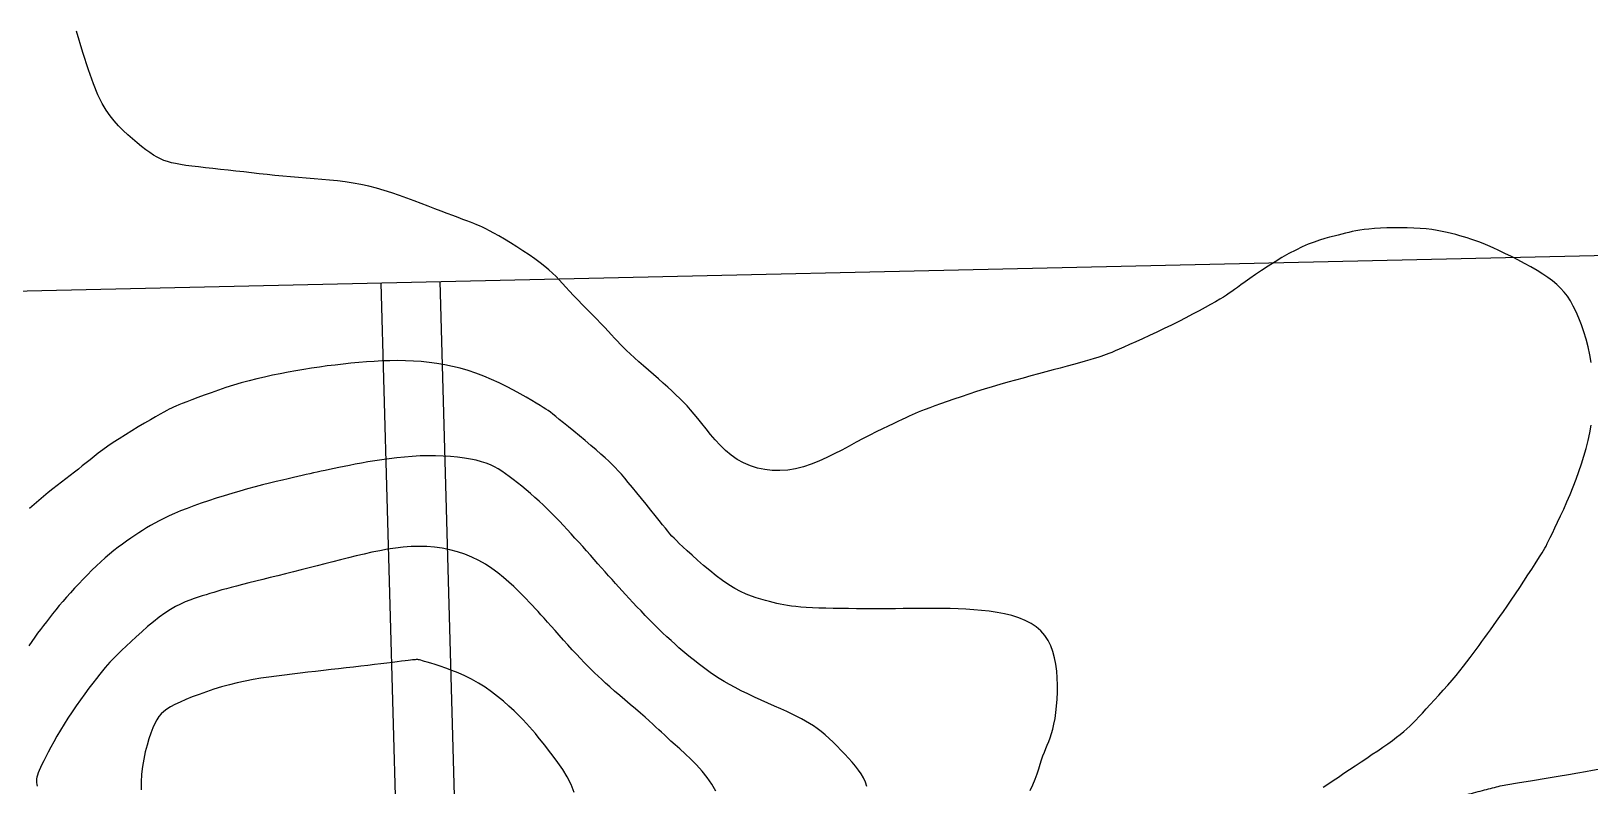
# Model space of a CAD drawing. Header units: millimetres. Extents: x 2899851 to 5794060, y -1331222 to -659598.
# Drawn here: x 3132783 to 3291428, y -752620 to -675727 of the extents above; entities that cross this region are included whole.
import ezdxf

# ---------------------------------------------------------------- set-up
doc = ezdxf.new("R2010")
doc.units = ezdxf.units.MM
doc.layers.add('PDF_contours', color=7, linetype='Continuous')
doc.layers.add('ref', color=10, linetype='Continuous')

msp = doc.modelspace()

# ---------------------------------------------------------------- linework, layer by layer
at = {"layer": 'PDF_contours', "color": 67, "lineweight": 25, "true_color": 0x72732f}
for points in [[(3291572, -709487), (3291426, -708690), (3291250, -707901), (3291047, -707126), (3290820, -706374), (3290574, -705652), (3290310, -704968), (3290033, -704329), (3289746, -703743), (3289451, -703216), (3289142, -702740), (3288814, -702307), (3288459, -701908), (3288071, -701535), (3287644, -701177), (3287171, -700828), (3286645, -700477), (3286063, -700118), (3285437, -699754), (3284781, -699393), (3284110, -699038), (3283440, -698696), (3282783, -698374), (3282157, -698076), (3281574, -697809), (3281046, -697576), (3280567, -697375), (3280128, -697201), (3279719, -697049), (3279329, -696914), (3278949, -696792), (3278570, -696677), (3278181, -696566), (3277774, -696454), (3277346, -696342), (3276892, -696234), (3276412, -696131), (3275902, -696036), (3275359, -695952), (3274781, -695880), (3274166, -695824), (3273513, -695785), (3272833, -695763), (3272139, -695756), (3271446, -695762), (3270767, -695780), (3270115, -695809), (3269504, -695848), (3268948, -695894), (3268455, -695948), (3268017, -696007), (3267620, -696074), (3267253, -696146), (3266901, -696226), (3266551, -696312), (3266192, -696404), (3265808, -696503), (3265391, -696610), (3264937, -696728), (3264448, -696865), (3263923, -697027), (3263365, -697217), (3262772, -697444), (3262147, -697712), (3261488, -698027), (3260800, -698393), (3260095, -698797), (3259387, -699228), (3258692, -699670), (3258024, -700110), (3257399, -700534), (3256831, -700929), (3256335, -701280), (3255921, -701578), (3255574, -701830), (3255273, -702049), (3255000, -702245), (3254733, -702431), (3254453, -702617), (3254139, -702816), (3253771, -703038), (3253334, -703294), (3252831, -703581), (3252270, -703893), (3251657, -704226), (3251001, -704576), (3250309, -704937), (3249589, -705304), (3248848, -705673), (3248095, -706039), (3247341, -706397), (3246600, -706742), (3245884, -707071), (3245204, -707379), (3244575, -707660), (3244009, -707911), (3243517, -708128), (3243108, -708307), (3242766, -708454), (3242471, -708576), (3242203, -708681), (3241941, -708777), (3241665, -708869), (3241355, -708966), (3240990, -709075), (3240554, -709202), (3240050, -709346), (3239487, -709505), (3238873, -709677), (3238214, -709860), (3237520, -710051), (3236798, -710248), (3236056, -710449), (3235300, -710652), (3234533, -710858), (3233757, -711068), (3232974, -711283), (3232184, -711503), (3231390, -711730), (3230593, -711964), (3229793, -712207), (3228996, -712458), (3228207, -712714), (3227439, -712971), (3226700, -713224), (3226001, -713468), (3225351, -713700), (3224761, -713914), (3224240, -714107), (3223793, -714275), (3223408, -714424), (3223068, -714561), (3222756, -714692), (3222454, -714824), (3222145, -714963), (3221812, -715117), (3221438, -715293), (3221009, -715495), (3220526, -715724), (3219994, -715980), (3219418, -716261), (3218802, -716565), (3218151, -716894), (3217470, -717244), (3216763, -717615), (3216035, -718005), (3215288, -718403), (3214526, -718798), (3213752, -719178), (3212967, -719531), (3212175, -719846), (3211378, -720110), (3210580, -720312), (3209783, -720443), (3208991, -720500), (3208211, -720485), (3207446, -720399), (3206702, -720242), (3205984, -720015), (3205296, -719719), (3204644, -719355), (3204031, -718925), (3203455, -718441), (3202916, -717918), (3202408, -717370), (3201931, -716810), (3201482, -716253), (3201057, -715713), (3200655, -715203), (3200271, -714735), (3199901, -714303), (3199537, -713899), (3199172, -713514), (3198800, -713140), (3198414, -712768), (3198008, -712389), (3197574, -711996), (3197109, -711582), (3196620, -711151), (3196117, -710711), (3195612, -710268), (3195113, -709830), (3194632, -709404), (3194178, -708996), (3193762, -708613), (3193390, -708261), (3193055, -707931), (3192745, -707616), (3192448, -707306), (3192152, -706991), (3191846, -706662), (3191517, -706311), (3191156, -705927), (3190752, -705505), (3190314, -705051), (3189853, -704576), (3189380, -704088), (3188905, -703598), (3188440, -703115), (3187995, -702648), (3187583, -702209), (3187209, -701803), (3186864, -701425), (3186533, -701069), (3186202, -700725), (3185857, -700387), (3185483, -700045), (3185067, -699694), (3184595, -699324), (3184056, -698932), (3183465, -698523), (3182841, -698109), (3182202, -697699), (3181567, -697304), (3180955, -696932), (3180384, -696596), (3179874, -696303), (3179437, -696062), (3179062, -695866), (3178731, -695705), (3178427, -695568), (3178133, -695446), (3177831, -695328), (3177504, -695206), (3177134, -695069), (3176709, -694908), (3176229, -694725), (3175699, -694522), (3175124, -694301), (3174510, -694065), (3173861, -693816), (3173182, -693556), (3172479, -693288), (3171755, -693015), (3171014, -692741), (3170259, -692471), (3169491, -692210), (3168713, -691962), (3167927, -691733), (3167136, -691527), (3166342, -691348), (3165548, -691201), (3164753, -691082), (3163958, -690985), (3163162, -690905), (3162367, -690838), (3161571, -690777), (3160776, -690718), (3159980, -690655), (3159184, -690585), (3158389, -690508), (3157594, -690425), (3156798, -690338), (3156003, -690248), (3155208, -690157), (3154413, -690066), (3153617, -689977), (3152823, -689891), (3152038, -689808), (3151270, -689726), (3150527, -689646), (3149818, -689565), (3149152, -689484), (3148537, -689401), (3147981, -689316), (3147490, -689228), (3147054, -689131), (3146660, -689022), (3146296, -688894), (3145947, -688743), (3145601, -688564), (3145245, -688352), (3144866, -688102), (3144455, -687810), (3144015, -687479), (3143555, -687112), (3143082, -686714), (3142606, -686288), (3142132, -685838), (3141670, -685368), (3141227, -684881), (3140807, -684372), (3140400, -683795), (3139992, -683092), (3139566, -682208), (3139110, -681086), (3138608, -679669), (3138045, -677902), (3137408, -675727)], [(3264272, -752754), (3264767, -752431), (3265290, -752085), (3265836, -751721), (3266400, -751343), (3266975, -750956), (3267558, -750565), (3268141, -750175), (3268720, -749789), (3269288, -749408), (3269840, -749036), (3270368, -748673), (3270868, -748324), (3271334, -747990), (3271758, -747673), (3272138, -747375), (3272483, -747089), (3272801, -746807), (3273105, -746522), (3273404, -746226), (3273709, -745912), (3274031, -745572), (3274381, -745198), (3274766, -744785), (3275180, -744338), (3275615, -743864), (3276064, -743372), (3276517, -742868), (3276967, -742360), (3277404, -741855), (3277822, -741361), (3278212, -740884), (3278577, -740424), (3278921, -739978), (3279246, -739546), (3279557, -739125), (3279857, -738714), (3280149, -738310), (3280438, -737913), (3280725, -737520), (3281016, -737124), (3281314, -736719), (3281621, -736297), (3281943, -735851), (3282282, -735375), (3282642, -734861), (3283026, -734302), (3283437, -733696), (3283864, -733057), (3284296, -732403), (3284723, -731751), (3285134, -731122), (3285516, -730531), (3285858, -729999), (3286150, -729544), (3286385, -729176), (3286570, -728879), (3286720, -728631), (3286849, -728407), (3286968, -728186), (3287092, -727944), (3287234, -727657), (3287406, -727303), (3287620, -726864), (3287871, -726345), (3288151, -725756), (3288453, -725110), (3288770, -724416), (3289094, -723686), (3289418, -722929), (3289734, -722158), (3290036, -721380), (3290321, -720598), (3290587, -719813), (3290831, -719026), (3291053, -718235), (3291251, -717443), (3291421, -716650), (3291563, -715856)]]:
    msp.add_lwpolyline(points, dxfattribs=at)
at = {"layer": 'PDF_contours', "color": 3, "lineweight": 25}
msp.add_lwpolyline([(3234469, -753099), (3234744, -752499), (3234975, -751933), (3235171, -751398), (3235341, -750896), (3235491, -750425), (3235632, -749984), (3235770, -749573), (3235913, -749189), (3236059, -748823), (3236207, -748462), (3236354, -748096), (3236498, -747712), (3236636, -747298), (3236766, -746844), (3236885, -746336), (3236992, -745769), (3237084, -745147), (3237158, -744484), (3237211, -743789), (3237240, -743074), (3237244, -742349), (3237220, -741627), (3237164, -740918), (3237075, -740232), (3236947, -739573), (3236775, -738946), (3236554, -738355), (3236280, -737803), (3235948, -737295), (3235552, -736833), (3235087, -736422), (3234552, -736065), (3233952, -735758), (3233297, -735497), (3232595, -735279), (3231857, -735098), (3231092, -734952), (3230307, -734835), (3229514, -734743), (3228718, -734673), (3227922, -734622), (3227126, -734587), (3226330, -734565), (3225534, -734554), (3224738, -734550), (3223941, -734552), (3223145, -734557), (3222348, -734562), (3221552, -734567), (3220756, -734571), (3219959, -734575), (3219163, -734577), (3218366, -734577), (3217570, -734576), (3216774, -734572), (3215979, -734565), (3215192, -734556), (3214422, -734543), (3213677, -734526), (3212965, -734504), (3212294, -734477), (3211673, -734444), (3211110, -734406), (3210610, -734361), (3210164, -734308), (3209759, -734249), (3209383, -734183), (3209024, -734109), (3208670, -734028), (3208307, -733939), (3207925, -733843), (3207512, -733736), (3207067, -733615), (3206591, -733470), (3206086, -733294), (3205551, -733081), (3204988, -732822), (3204399, -732509), (3203783, -732136), (3203143, -731699), (3202492, -731212), (3201844, -730693), (3201211, -730161), (3200607, -729632), (3200046, -729126), (3199542, -728660), (3199109, -728253), (3198754, -727917), (3198465, -727637), (3198222, -727393), (3198007, -727166), (3197800, -726935), (3197584, -726680), (3197338, -726381), (3197045, -726018), (3196691, -725577), (3196285, -725070), (3195841, -724517), (3195374, -723936), (3194898, -723346), (3194428, -722765), (3193979, -722214), (3193564, -721710), (3193194, -721267), (3192859, -720876), (3192544, -720523), (3192235, -720193), (3191917, -719871), (3191576, -719544), (3191197, -719197), (3190766, -718815), (3190274, -718390), (3189733, -717930), (3189164, -717450), (3188584, -716967), (3188012, -716493), (3187468, -716045), (3186970, -715636), (3186537, -715283), (3186181, -714993), (3185887, -714758), (3185633, -714563), (3185397, -714390), (3185157, -714227), (3184892, -714056), (3184579, -713863), (3184196, -713633), (3183728, -713354), (3183179, -713034), (3182561, -712683), (3181887, -712314), (3181166, -711936), (3180411, -711562), (3179632, -711203), (3178842, -710870), (3178049, -710572), (3177256, -710310), (3176463, -710081), (3175669, -709885), (3174874, -709721), (3174080, -709586), (3173285, -709479), (3172489, -709399), (3171694, -709343), (3170898, -709311), (3170101, -709300), (3169305, -709308), (3168508, -709333), (3167711, -709373), (3166914, -709427), (3166117, -709492), (3165320, -709566), (3164522, -709649), (3163725, -709742), (3162927, -709843), (3162129, -709953), (3161332, -710072), (3160534, -710199), (3159736, -710334), (3158937, -710478), (3158140, -710631), (3157343, -710794), (3156547, -710969), (3155753, -711156), (3154961, -711357), (3154171, -711572), (3153384, -711802), (3152603, -712048), (3151836, -712303), (3151094, -712562), (3150390, -712817), (3149734, -713062), (3149137, -713290), (3148610, -713494), (3148165, -713669), (3147808, -713809), (3147519, -713924), (3147277, -714026), (3147055, -714125), (3146832, -714235), (3146584, -714367), (3146286, -714532), (3145915, -714743), (3145454, -715007), (3144916, -715318), (3144320, -715668), (3143684, -716045), (3143028, -716441), (3142371, -716847), (3141732, -717251), (3141131, -717646), (3140581, -718023), (3140078, -718383), (3139615, -718729), (3139183, -719063), (3138772, -719390), (3138374, -719711), (3137981, -720029), (3137584, -720348), (3137176, -720669), (3136755, -720995), (3136324, -721327), (3135883, -721667), (3135433, -722015), (3134975, -722375), (3134510, -722746), (3134039, -723131), (3133563, -723530), (3133085, -723943), (3132609, -724368)], dxfattribs=at)
at = {"layer": 'PDF_contours', "color": 177, "lineweight": 25, "true_color": 0x293189}
msp.add_lwpolyline([(3217844, -752677), (3217700, -752228), (3217507, -751805), (3217268, -751400), (3216991, -751005), (3216680, -750613), (3216342, -750216), (3215981, -749808), (3215603, -749393), (3215210, -748978), (3214808, -748567), (3214400, -748167), (3213992, -747783), (3213585, -747422), (3213186, -747089), (3212796, -746787), (3212409, -746513), (3212016, -746259), (3211610, -746019), (3211181, -745786), (3210722, -745553), (3210225, -745313), (3209680, -745060), (3209083, -744789), (3208445, -744501), (3207776, -744199), (3207091, -743887), (3206402, -743568), (3205721, -743246), (3205063, -742923), (3204439, -742604), (3203859, -742290), (3203322, -741981), (3202821, -741676), (3202351, -741374), (3201908, -741073), (3201485, -740773), (3201078, -740471), (3200680, -740168), (3200288, -739861), (3199898, -739549), (3199508, -739228), (3199116, -738898), (3198721, -738556), (3198319, -738198), (3197909, -737824), (3197488, -737431), (3197056, -737018), (3196616, -736588), (3196171, -736147), (3195726, -735699), (3195286, -735249), (3194854, -734803), (3194434, -734364), (3194031, -733938), (3193648, -733529), (3193282, -733133), (3192928, -732747), (3192583, -732367), (3192243, -731988), (3191902, -731608), (3191558, -731222), (3191207, -730826), (3190844, -730417), (3190471, -729996), (3190090, -729567), (3189702, -729131), (3189311, -728690), (3188916, -728248), (3188521, -727807), (3188127, -727370), (3187735, -726937), (3187345, -726510), (3186954, -726087), (3186560, -725669), (3186162, -725255), (3185757, -724844), (3185344, -724437), (3184921, -724032), (3184486, -723630), (3184044, -723234), (3183598, -722845), (3183152, -722467), (3182710, -722102), (3182276, -721754), (3181856, -721424), (3181451, -721117), (3181066, -720833), (3180690, -720573), (3180315, -720335), (3179931, -720119), (3179526, -719924), (3179092, -719748), (3178617, -719591), (3178092, -719451), (3177510, -719329), (3176874, -719223), (3176193, -719137), (3175474, -719070), (3174725, -719023), (3173953, -718997), (3173165, -718993), (3172370, -719012), (3171574, -719054), (3170782, -719117), (3170000, -719197), (3169232, -719291), (3168483, -719396), (3167757, -719508), (3167060, -719624), (3166397, -719741), (3165771, -719856), (3165181, -719968), (3164625, -720077), (3164102, -720182), (3163610, -720284), (3163146, -720382), (3162710, -720476), (3162299, -720564), (3161909, -720649), (3161533, -720731), (3161158, -720814), (3160775, -720899), (3160373, -720990), (3159940, -721089), (3159468, -721199), (3158944, -721323), (3158362, -721461), (3157727, -721616), (3157044, -721784), (3156324, -721967), (3155572, -722162), (3154798, -722371), (3154008, -722591), (3153210, -722822), (3152411, -723063), (3151619, -723313), (3150841, -723569), (3150082, -723829), (3149349, -724091), (3148650, -724353), (3147990, -724613), (3147376, -724869), (3146813, -725119), (3146295, -725365), (3145815, -725608), (3145366, -725851), (3144940, -726095), (3144531, -726342), (3144130, -726594), (3143730, -726852), (3143326, -727120), (3142915, -727398), (3142499, -727688), (3142076, -727993), (3141647, -728314), (3141212, -728653), (3140771, -729012), (3140324, -729393), (3139872, -729797), (3139416, -730220), (3138960, -730659), (3138507, -731109), (3138060, -731566), (3137622, -732026), (3137195, -732485), (3136783, -732938), (3136388, -733384), (3136009, -733820), (3135646, -734248), (3135297, -734669), (3134962, -735082), (3134639, -735490), (3134327, -735892), (3134025, -736288), (3133732, -736682), (3133443, -737077), (3133155, -737483), (3132862, -737905), (3132560, -738351)], dxfattribs=at)
at = {"layer": 'PDF_contours', "color": 213, "lineweight": 25, "true_color": 0xd37cd5}
msp.add_lwpolyline([(3202467, -753170), (3202074, -752457), (3201601, -751768), (3201069, -751107), (3200500, -750481), (3199919, -749895), (3199346, -749354), (3198806, -748864), (3198320, -748430), (3197904, -748055), (3197548, -747728), (3197234, -747435), (3196945, -747163), (3196663, -746897), (3196371, -746624), (3196051, -746330), (3195686, -746001), (3195263, -745628), (3194791, -745217), (3194283, -744778), (3193754, -744322), (3193217, -743860), (3192685, -743401), (3192172, -742956), (3191693, -742537), (3191256, -742149), (3190857, -741787), (3190485, -741442), (3190130, -741105), (3189784, -740766), (3189436, -740415), (3189077, -740045), (3188698, -739645), (3188291, -739209), (3187863, -738745), (3187422, -738262), (3186976, -737771), (3186535, -737282), (3186106, -736805), (3185700, -736350), (3185323, -735928), (3184982, -735545), (3184670, -735195), (3184375, -734866), (3184086, -734548), (3183793, -734231), (3183484, -733904), (3183150, -733557), (3182779, -733180), (3182362, -732765), (3181900, -732320), (3181396, -731857), (3180853, -731386), (3180272, -730918), (3179657, -730466), (3179010, -730040), (3178335, -729652), (3177633, -729310), (3176908, -729016), (3176164, -728769), (3175402, -728569), (3174628, -728415), (3173843, -728306), (3173051, -728241), (3172256, -728220), (3171459, -728242), (3170662, -728301), (3169864, -728394), (3169066, -728516), (3168268, -728662), (3167470, -728827), (3166671, -729006), (3165872, -729195), (3165074, -729390), (3164275, -729588), (3163476, -729790), (3162677, -729993), (3161878, -730198), (3161079, -730404), (3160280, -730608), (3159481, -730812), (3158684, -731012), (3157893, -731210), (3157117, -731402), (3156362, -731590), (3155635, -731770), (3154944, -731942), (3154295, -732106), (3153696, -732260), (3153151, -732403), (3152654, -732537), (3152197, -732664), (3151769, -732786), (3151363, -732904), (3150970, -733022), (3150580, -733141), (3150186, -733262), (3149779, -733390), (3149357, -733530), (3148917, -733688), (3148459, -733873), (3147980, -734092), (3147478, -734351), (3146953, -734657), (3146401, -735019), (3145825, -735438), (3145232, -735904), (3144637, -736400), (3144049, -736912), (3143481, -737423), (3142946, -737918), (3142455, -738382), (3142020, -738798), (3141649, -739157), (3141331, -739470), (3141053, -739751), (3140801, -740018), (3140560, -740285), (3140315, -740569), (3140054, -740885), (3139761, -741250), (3139427, -741674), (3139055, -742155), (3138655, -742682), (3138235, -743247), (3137803, -743842), (3137368, -744457), (3136939, -745085), (3136523, -745716), (3136128, -746341), (3135757, -746956), (3135409, -747553), (3135087, -748127), (3134790, -748672), (3134521, -749181), (3134279, -749649), (3134065, -750071), (3133881, -750441), (3133724, -750764), (3133595, -751048), (3133492, -751298), (3133413, -751521), (3133357, -751724), (3133324, -751914), (3133312, -752096), (3133320, -752277), (3133348, -752465), (3133398, -752666)], dxfattribs=at)
at = {"layer": 'PDF_contours', "color": 32, "lineweight": 25, "true_color": 0xcc6928}
msp.add_lwpolyline([(3188061, -753303), (3187752, -752495), (3187350, -751707), (3186887, -750950), (3186396, -750237), (3185906, -749581), (3185451, -748994), (3185054, -748485), (3184708, -748041), (3184396, -747647), (3184104, -747288), (3183816, -746946), (3183517, -746606), (3183192, -746253), (3182825, -745869), (3182404, -745444), (3181931, -744985), (3181412, -744503), (3180851, -744008), (3180255, -743514), (3179628, -743030), (3178976, -742569), (3178303, -742142), (3177617, -741758), (3176930, -741416), (3176252, -741115), (3175598, -740852), (3174978, -740625), (3174407, -740430), (3173897, -740267), (3173460, -740132), (3173104, -740023), (3172822, -739937), (3172603, -739872), (3172435, -739825), (3172306, -739792), (3172206, -739772), (3172122, -739762), (3172043, -739759), (3171958, -739760), (3171858, -739766), (3171735, -739777), (3171581, -739793), (3171387, -739817), (3171144, -739847), (3170845, -739885), (3170482, -739930), (3170048, -739985), (3169548, -740046), (3168990, -740114), (3168381, -740188), (3167730, -740267), (3167042, -740348), (3166327, -740433), (3165590, -740518), (3164839, -740604), (3164077, -740691), (3163305, -740778), (3162524, -740867), (3161737, -740956), (3160945, -741047), (3160149, -741140), (3159352, -741234), (3158554, -741331), (3157757, -741433), (3156959, -741543), (3156161, -741663), (3155363, -741798), (3154565, -741950), (3153766, -742122), (3152967, -742317), (3152170, -742536), (3151382, -742776), (3150614, -743031), (3149876, -743296), (3149177, -743565), (3148528, -743832), (3147939, -744093), (3147419, -744341), (3146975, -744575), (3146600, -744802), (3146283, -745036), (3146012, -745288), (3145777, -745570), (3145566, -745894), (3145369, -746272), (3145174, -746717), (3144973, -747235), (3144772, -747822), (3144577, -748468), (3144398, -749163), (3144241, -749897), (3144115, -750660), (3144027, -751444), (3143985, -752238), (3143995, -753033)], dxfattribs=at)
at = {"layer": 'ref'}
msp.add_line((3982728, -683076), (2899851, -707435), dxfattribs=at)
at = {"layer": 'ref', "color": 116, "true_color": 0x136734}
for p, q in [((3168384, -701395), (3171644, -818083)), ((3174382, -701227), (3177571, -815370))]:
    msp.add_line(p, q, dxfattribs=at)
for points, knots in [([(3282308, -752620), (3292140, -750970), (3293385, -750745), (3295886, -750298), (3297142, -750074), (3299664, -749632), (3300930, -749412), (3303473, -748979), (3304750, -748766), (3307315, -748349), (3308604, -748146), (3311192, -747751), (3312492, -747559), (3315104, -747192), (3316416, -747016), (3317968, -746820), (3318202, -746791), (3318904, -746704), (3319373, -746647), (3319877, -746587), (3319912, -746583), (3319982, -746575), (3320017, -746571), (3320122, -746559), (3320192, -746551), (3320401, -746526), (3320540, -746510), (3320958, -746462), (3321237, -746431), (3322070, -746338), (3322624, -746277), (3324038, -746128), (3324896, -746040), (3326603, -745871), (3327452, -745789), (3329140, -745630), (3329979, -745553), (3331648, -745400), (3332478, -745324), (3334127, -745174), (3334947, -745099), (3335920, -745008), (3336079, -744994), (3336555, -744949), (3336871, -744919), (3337329, -744876), (3337471, -744862), (3337713, -744839), (3337813, -744830), (3337955, -744816), (3337998, -744812), (3338082, -744804), (3338124, -744800), (3338251, -744788), (3338336, -744779), (3338589, -744755), (3338758, -744738), (3339266, -744688), (3339604, -744655), (3340621, -744553), (3341300, -744485), (3343409, -744267), (3344843, -744115), (3347720, -743803), (3349163, -743644), (3352059, -743321), (3353512, -743158), (3356427, -742831), (3357890, -742667), (3359611, -742475), (3359864, -742447), (3360254, -742404), (3360390, -742389), (3360624, -742363), (3360722, -742353), (3360895, -742334), (3360971, -742325), (3361103, -742311), (3361159, -742304), (3361271, -742292), (3361327, -742286), (3361496, -742268), (3361608, -742255), (3361944, -742218), (3362168, -742194), (3362841, -742121), (3363288, -742072), (3364630, -741926), (3365523, -741830), (3367944, -741570), (3369469, -741407), (3371350, -741204), (3371712, -741165), (3372797, -741048), (3373519, -740969), (3374500, -740862), (3374760, -740834), (3375147, -740791), (3375273, -740777), (3375443, -740759), (3375486, -740754), (3375573, -740745), (3375616, -740740), (3375746, -740726), (3375832, -740716), (3376091, -740687), (3376264, -740668), (3376783, -740611), (3377130, -740572), (3378170, -740457), (3378866, -740379), (3380773, -740166), (3381989, -740030), (3384430, -739759), (3385656, -739624), (3388118, -739359), (3389354, -739228), (3390791, -739080), (3390987, -739060), (3391574, -739000), (3391966, -738961), (3392515, -738906), (3392672, -738891), (3392929, -738865), (3393028, -738855), (3393184, -738840), (3393241, -738835), (3393356, -738823), (3393413, -738818), (3393585, -738801), (3393699, -738790), (3394042, -738757), (3394270, -738735), (3394956, -738670), (3395412, -738627), (3396779, -738500), (3397688, -738417), (3399913, -738219), (3401226, -738106), (3403842, -737885), (3405145, -737776), (3406746, -737644), (3407048, -737619), (3407954, -737544), (3408557, -737494), (3409445, -737421), (3409730, -737397), (3410085, -737368), (3410154, -737362), (3410293, -737351), (3410362, -737345), (3410570, -737328), (3410709, -737316), (3411125, -737282), (3411403, -737259), (3412236, -737189), (3412791, -737143), (3414456, -737003), (3415566, -736910), (3418896, -736627), (3421115, -736436), (3427771, -735857), (3432206, -735461), (3437819, -734947), (3438998, -734838), (3442536, -734508), (3444894, -734286), (3448975, -733894), (3450698, -733727), (3453089, -733493), (3453758, -733427), (3455765, -733228), (3457103, -733095), (3459025, -732901), (3459611, -732842), (3460573, -732744), (3460950, -732706), (3462080, -732591), (3462833, -732514), (3465094, -732281), (3466601, -732124), (3471126, -731651), (3474145, -731330), (3480189, -730683), (3483213, -730356), (3489268, -729700), (3492298, -729372), (3498365, -728716), (3501402, -728388), (3507482, -727740), (3510525, -727419), (3516618, -726786), (3519669, -726474), (3522891, -726152), (3523058, -726136), (3523402, -726101), (3523578, -726084), (3523841, -726058), (3523927, -726049), (3524100, -726032), (3524187, -726023), (3524446, -725998), (3524619, -725981), (3525138, -725929), (3525484, -725895), (3526521, -725793), (3527211, -725726), (3529282, -725524), (3530660, -725390), (3534111, -725056), (3536180, -724857), (3540308, -724455), (3542367, -724253), (3546475, -723841), (3548523, -723632), (3551030, -723369), (3551493, -723320), (3552883, -723172), (3553809, -723072), (3555113, -722929), (3555492, -722887), (3556066, -722824), (3556260, -722802), (3556518, -722773), (3556583, -722766), (3556712, -722751), (3556776, -722744), (3556970, -722722), (3557099, -722708), (3557487, -722664), (3557745, -722635), (3558520, -722547), (3559037, -722487), (3560588, -722308), (3561623, -722186), (3564924, -721792), (3567193, -721514), (3571740, -720945), (3574018, -720654), (3578583, -720065), (3580870, -719767), (3585454, -719168), (3587751, -718867), (3592354, -718268), (3594661, -717969), (3599286, -717380), (3601603, -717089), (3606249, -716519), (3608578, -716240), (3613247, -715700), (3615587, -715439), (3618310, -715149), (3618686, -715109), (3619816, -714991), (3620570, -714913), (3621645, -714804), (3621966, -714772), (3622496, -714719), (3622705, -714698), (3622998, -714670), (3623081, -714661), (3623247, -714645), (3623330, -714637), (3623579, -714613), (3623745, -714596), (3624243, -714548), (3624575, -714516), (3625570, -714421), (3626234, -714359), (3628224, -714175), (3629551, -714057), (3633790, -713691), (3636700, -713458), (3642513, -713024), (3645417, -712822), (3651216, -712444), (3654112, -712267), (3659896, -711932), (3662784, -711774), (3668551, -711471), (3671431, -711325), (3675976, -711101), (3677646, -711019), (3679313, -710938)], [0, 0, 0, 0, 3778.4727207, 3778.4727207, 7556.9454415, 7556.9454415, 11335.4181622, 11335.4181622, 15113.8908829, 15113.8908829, 18892.3636036, 18892.3636036, 22670.8363244, 22670.8363244, 26449.3090451, 26449.3090451, 27119.0367095, 27119.0367095, 28458.4920384, 28458.4920384, 28558.1359633, 28558.1359633, 28657.7798882, 28657.7798882, 28857.067738, 28857.067738, 29255.6434375, 29255.6434375, 30052.7948366, 30052.7948366, 31647.0976348, 31647.0976348, 34138.8216595, 34138.8216595, 36630.5456841, 36630.5456841, 39122.2697088, 39122.2697088, 41613.9937334, 41613.9937334, 44105.717758, 44105.717758, 44591.9291162, 44591.9291162, 45564.3518326, 45564.3518326, 46002.0757339, 46002.0757339, 46311.9372045, 46311.9372045, 46442.6360224, 46442.6360224, 46573.3348403, 46573.3348403, 46834.732476, 46834.732476, 47357.5277474, 47357.5277474, 48403.1182903, 48403.1182903, 50494.2993761, 50494.2993761, 54892.7104496, 54892.7104496, 59291.1215231, 59291.1215231, 63689.5325966, 63689.5325966, 68087.9436701, 68087.9436701, 68846.0645433, 68846.0645433, 69254.356181, 69254.356181, 69545.8425882, 69545.8425882, 69772.9789128, 69772.9789128, 69940.6241497, 69940.6241497, 70108.2693866, 70108.2693866, 70443.5598605, 70443.5598605, 71114.1408083, 71114.1408083, 72455.3027038, 72455.3027038, 75137.6264948, 75137.6264948, 79740.6643153, 79740.6643153, 80837.5371809, 80837.5371809, 83031.2829121, 83031.2829121, 83823.4007125, 83823.4007125, 84209.9436497, 84209.9436497, 84341.5641378, 84341.5641378, 84473.1846259, 84473.1846259, 84736.4256021, 84736.4256021, 85262.9075546, 85262.9075546, 86315.8714595, 86315.8714595, 88421.7992693, 88421.7992693, 92079.950062, 92079.950062, 95738.1008547, 95738.1008547, 99396.2516474, 99396.2516474, 99972.1021046, 99972.1021046, 101123.803019, 101123.803019, 101584.3999806, 101584.3999806, 101875.0413733, 101875.0413733, 102042.6778886, 102042.6778886, 102210.314404, 102210.314404, 102545.5874346, 102545.5874346, 103216.1334959, 103216.1334959, 104557.2256184, 104557.2256184, 107239.4098634, 107239.4098634, 111135.1262873, 111135.1262873, 115030.8427112, 115030.8427112, 115938.5214154, 115938.5214154, 117753.8788239, 117753.8788239, 118615.5165819, 118615.5165819, 118825.2659446, 118825.2659446, 119035.0153073, 119035.0153073, 119454.5140327, 119454.5140327, 120293.5114835, 120293.5114835, 121971.5063851, 121971.5063851, 125327.4961883, 125327.4961883, 132039.4757946, 132039.4757946, 145463.4350074, 145463.4350074, 149035.6611656, 149035.6611656, 156180.1134821, 156180.1134821, 161403.254912, 161403.254912, 163431.7160268, 163431.7160268, 167488.6382563, 167488.6382563, 169265.2082471, 169265.2082471, 170407.9800754, 170407.9800754, 172693.523732, 172693.523732, 177264.6110453, 177264.6110453, 186406.7856718, 186406.7856718, 195548.9602983, 195548.9602983, 204691.1349248, 204691.1349248, 213833.3095513, 213833.3095513, 222975.4841778, 222975.4841778, 232117.6588043, 232117.6588043, 232619.7655035, 232619.7655035, 233146.4517127, 233146.4517127, 233405.4033606, 233405.4033606, 233664.3550084, 233664.3550084, 234182.258304, 234182.258304, 235218.0648953, 235218.0648953, 237289.6780779, 237289.6780779, 241432.904443, 241432.904443, 247678.0154307, 247678.0154307, 253923.1264183, 253923.1264183, 260168.237406, 260168.237406, 261586.5013318, 261586.5013318, 264423.0291833, 264423.0291833, 265588.4387539, 265588.4387539, 266184.6794806, 266184.6794806, 266383.0601257, 266383.0601257, 266581.4407708, 266581.4407708, 266978.2020609, 266978.2020609, 267771.7246412, 267771.7246412, 269358.7698017, 269358.7698017, 272532.8601228, 272532.8601228, 279473.0096647, 279473.0096647, 286413.1592065, 286413.1592065, 293353.3087483, 293353.3087483, 300293.4582901, 300293.4582901, 307233.607832, 307233.607832, 314173.7573738, 314173.7573738, 321113.9069156, 321113.9069156, 328054.0564575, 328054.0564575, 329166.9740782, 329166.9740782, 331392.8093197, 331392.8093197, 332338.9095518, 332338.9095518, 332956.0101867, 332956.0101867, 333200.6027743, 333200.6027743, 333445.1953619, 333445.1953619, 333934.3805371, 333934.3805371, 334912.7508876, 334912.7508876, 336869.4915884, 336869.4915884, 340782.9729902, 340782.9729902, 349383.1009411, 349383.1009411, 357983.2288921, 357983.2288921, 366583.3568431, 366583.3568431, 375183.484794, 375183.484794, 383783.612745, 383783.612745, 388782.166207, 388782.166207, 388782.166207, 388782.166207]), ([(3126388, -821425), (3127474, -820970), (3128561, -820514), (3131364, -819339), (3133082, -818620), (3136531, -817184), (3138262, -816468), (3141736, -815040), (3143480, -814329), (3145429, -813543), (3145626, -813464), (3146219, -813225), (3146615, -813067), (3147180, -812841), (3147349, -812774), (3147855, -812571), (3148193, -812437), (3148661, -812251), (3148791, -812199), (3149015, -812111), (3149109, -812073), (3149244, -812020), (3149284, -812004), (3149415, -811953), (3149506, -811917), (3149778, -811809), (3149959, -811738), (3150501, -811524), (3150862, -811383), (3151957, -810953), (3152689, -810666), (3154144, -810097), (3154866, -809815), (3156302, -809251), (3157014, -808970), (3158429, -808410), (3159131, -808130), (3160523, -807569), (3161214, -807289), (3162584, -806725), (3163262, -806443), (3164607, -805874), (3165274, -805588), (3165964, -805287), (3165995, -805273), (3166062, -805244), (3166098, -805228), (3166170, -805197), (3166206, -805181), (3166314, -805133), (3166386, -805102), (3166602, -805006), (3166746, -804943), (3167179, -804751), (3167467, -804622), (3168332, -804232), (3168908, -803969), (3170425, -803266), (3171366, -802821), (3173250, -801915), (3174193, -801452), (3176083, -800512), (3177029, -800034), (3178925, -799064), (3179875, -798572), (3181780, -797576), (3182734, -797072), (3184649, -796053), (3185608, -795538), (3187534, -794500), (3188501, -793977), (3190440, -792924), (3191413, -792394), (3193367, -791330), (3194348, -790796), (3195458, -790193), (3195582, -790125), (3195832, -789990), (3195956, -789922), (3196330, -789719), (3196580, -789583), (3197330, -789177), (3197831, -788906), (3199336, -788093), (3200345, -787550), (3202370, -786468), (3203388, -785927), (3205433, -784850), (3206461, -784313), (3208527, -783244), (3209566, -782712), (3211657, -781657), (3212708, -781132), (3213954, -780520), (3214143, -780427), (3214710, -780150), (3215088, -779966), (3215629, -779705), (3215790, -779628), (3216039, -779508), (3216127, -779466), (3216390, -779340), (3216566, -779256), (3216780, -779153), (3216819, -779135), (3216897, -779098), (3216936, -779079), (3217052, -779024), (3217130, -778987), (3217363, -778876), (3217518, -778803), (3217984, -778583), (3218294, -778437), (3219223, -778003), (3219841, -777716), (3221300, -777045), (3222138, -776663), (3223809, -775907), (3224642, -775534), (3226298, -774793), (3227123, -774426), (3228763, -773697), (3229580, -773336), (3231203, -772615), (3232010, -772256), (3233614, -771540), (3234412, -771183), (3235996, -770468), (3236783, -770111), (3237686, -769697), (3237807, -769641), (3237991, -769557), (3238054, -769528), (3238169, -769475), (3238221, -769451), (3238320, -769405), (3238366, -769384), (3238441, -769349), (3238470, -769336), (3238528, -769309), (3238557, -769295), (3238645, -769255), (3238703, -769228), (3238878, -769147), (3238995, -769093), (3239345, -768930), (3239580, -768821), (3240284, -768492), (3240756, -768270), (3241867, -767747), (3242507, -767445), (3243797, -766834), (3244446, -766526), (3245753, -765907), (3246411, -765595), (3247737, -764970), (3248405, -764657), (3249751, -764029), (3250429, -763715), (3251796, -763087), (3252485, -762774), (3253875, -762151), (3254576, -761840), (3255990, -761224), (3256702, -760917), (3258141, -760311), (3258867, -760011), (3260333, -759420), (3261072, -759128), (3262566, -758554), (3263320, -758272), (3264220, -757945), (3264359, -757895), (3264777, -757745), (3265057, -757646), (3265362, -757540), (3265386, -757531), (3265434, -757514), (3265458, -757506), (3265531, -757481), (3265579, -757464), (3265724, -757414), (3265820, -757381), (3266109, -757281), (3266302, -757216), (3266878, -757020), (3267262, -756893), (3268290, -756556), (3268933, -756352), (3270213, -755953), (3270850, -755760), (3272117, -755383), (3272748, -755200), (3274002, -754842), (3274626, -754667), (3275866, -754324), (3276482, -754156), (3277707, -753827), (3278316, -753665), (3279526, -753346), (3280126, -753188), (3281254, -752894), (3281783, -752756), (3282308, -752620)], [0, 0, 0, 0, 3531.5753023, 3531.5753023, 9087.0078503, 9087.0078503, 14642.4403984, 14642.4403984, 20197.8729464, 20197.8729464, 20824.1700944, 20824.1700944, 22076.7643905, 22076.7643905, 22610.2408479, 22610.2408479, 23677.1937626, 23677.1937626, 24087.1333728, 24087.1333728, 24383.5230242, 24383.5230242, 24510.3706868, 24510.3706868, 24796.3470507, 24796.3470507, 25368.2997784, 25368.2997784, 26512.2052338, 26512.2052338, 28854.5328734, 28854.5328734, 31196.860513, 31196.860513, 33539.1881525, 33539.1881525, 35881.5157921, 35881.5157921, 38223.8434316, 38223.8434316, 40566.1710712, 40566.1710712, 42908.4987108, 42908.4987108, 43017.950759, 43017.950759, 43145.9293982, 43145.9293982, 43273.9080374, 43273.9080374, 43529.8653157, 43529.8653157, 44041.7798724, 44041.7798724, 45065.6089857, 45065.6089857, 47113.2672124, 47113.2672124, 50449.3129767, 50449.3129767, 53785.358741, 53785.358741, 57121.4045054, 57121.4045054, 60457.4502697, 60457.4502697, 63793.496034, 63793.496034, 67129.5417983, 67129.5417983, 70465.5875626, 70465.5875626, 73801.6333269, 73801.6333269, 77137.6790913, 77137.6790913, 77559.0044022, 77559.0044022, 77980.3297131, 77980.3297131, 78822.980335, 78822.980335, 80508.2815787, 80508.2815787, 83878.8840661, 83878.8840661, 87249.4865535, 87249.4865535, 90620.0890409, 90620.0890409, 93990.6915283, 93990.6915283, 97361.2940158, 97361.2940158, 97962.1834392, 97962.1834392, 99163.962286, 99163.962286, 99673.2939867, 99673.2939867, 99950.2704096, 99950.2704096, 100504.2232554, 100504.2232554, 100626.6717918, 100626.6717918, 100749.1203283, 100749.1203283, 100994.0174012, 100994.0174012, 101483.811547, 101483.811547, 102463.3998387, 102463.3998387, 104422.5764221, 104422.5764221, 107098.1242371, 107098.1242371, 109773.672052, 109773.672052, 112449.219867, 112449.219867, 115124.7676819, 115124.7676819, 117800.3154969, 117800.3154969, 120475.8633118, 120475.8633118, 123151.4111267, 123151.4111267, 123567.9759782, 123567.9759782, 123782.4257902, 123782.4257902, 123962.7414543, 123962.7414543, 124121.3686826, 124121.3686826, 124221.5806712, 124221.5806712, 124321.7926598, 124321.7926598, 124522.2166369, 124522.2166369, 124923.0645912, 124923.0645912, 125724.7604998, 125724.7604998, 127328.152317, 127328.152317, 129480.2621519, 129480.2621519, 131632.3719868, 131632.3719868, 133784.4818218, 133784.4818218, 135936.5916567, 135936.5916567, 138088.7014916, 138088.7014916, 140240.8113265, 140240.8113265, 142392.9211615, 142392.9211615, 144545.0309964, 144545.0309964, 146697.1408313, 146697.1408313, 148849.2506663, 148849.2506663, 151001.3605012, 151001.3605012, 151393.8102903, 151393.8102903, 152178.7098684, 152178.7098684, 152246.189116, 152246.189116, 152313.6683636, 152313.6683636, 152448.6268587, 152448.6268587, 152718.5438491, 152718.5438491, 153258.3778297, 153258.3778297, 154338.0457911, 154338.0457911, 156158.3845588, 156158.3845588, 157978.7233265, 157978.7233265, 159799.0620942, 159799.0620942, 161619.4008618, 161619.4008618, 163439.7396295, 163439.7396295, 165260.0783972, 165260.0783972, 167080.4171649, 167080.4171649, 168704.0304684, 168704.0304684, 168704.0304684, 168704.0304684])]:
    msp.add_open_spline(points, degree=3, knots=knots, dxfattribs=at)

doc.saveas('drawing.dxf')
